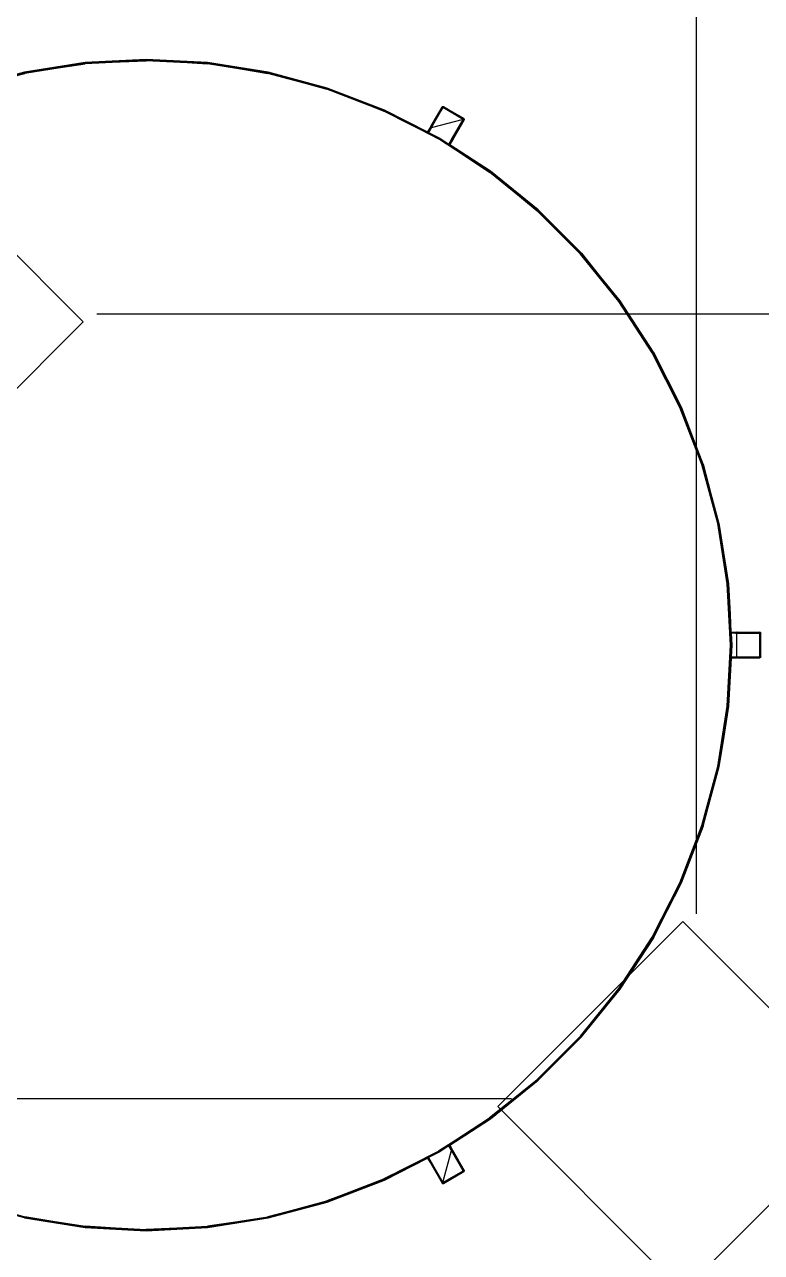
# Model space of a CAD drawing. Header units: millimetres. Extents: x -4865574 to 353735, y -2734656 to 279194.
# Drawn here: x -4829773 to -4829200, y -2667728 to -2666774 of the extents above; entities that cross this region are included whole.
import ezdxf

# ---------------------------------------------------------------- set-up
doc = ezdxf.new("R2010")
doc.units = ezdxf.units.MM
doc.layers.add('+AT9-Hardscape', color=1, linetype='Continuous')
doc.layers.add('+AT9-Hatch', color=8, linetype='Continuous')

# ---------------------------------------------------------------- blocks, each defined once
blk = doc.blocks.new('COFFEE1')
at = {"layer": '+AT9-Hardscape'}
for p, q in [((-48.45, 443.19), (-95.49, 435.74)), ((-95.49, 435.74), (-71.97, 439.41)), ((-48.44, 443.08), (-95.47, 435.63)), ((-95.47, 435.63), (-48.41, 442.75)), ((-71.97, 439.41), (-95.47, 435.63)), ((-95.4, 435.31), (-48.41, 442.75)), ((-95.4, 435.31), (-48.35, 442.2)), ((-48.35, 442.2), (-95.28, 434.76)), ((-71.97, 439.41), (-48.44, 443.08)), ((-0.89, 445.68), (-48.45, 443.19)), ((-48.45, 443.19), (-24.67, 444.38)), ((-48.45, 443.19), (-48.44, 443.08)), ((-48.44, 443.08), (-0.89, 445.57)), ((-48.44, 443.08), (-0.89, 445.24)), ((-48.44, 443.08), (-48.41, 442.75)), ((-48.41, 442.75), (-0.89, 445.24)), ((-48.41, 442.75), (-0.89, 444.68)), ((-48.41, 442.75), (-48.35, 442.2)), ((-0.89, 444.68), (-48.35, 442.2)), ((-0.89, 445.68), (-24.67, 444.38)), ((-24.67, 444.38), (-0.89, 445.57)), ((46.67, 443.19), (-0.89, 445.68)), ((-0.89, 445.68), (46.66, 443.08)), ((-0.89, 445.68), (-0.89, 445.57)), ((-0.89, 445.57), (46.66, 443.08)), ((-0.89, 445.57), (46.62, 442.75)), ((-0.89, 445.57), (-0.89, 445.24)), ((-0.89, 445.24), (46.62, 442.75)), ((-0.89, 445.24), (46.56, 442.2)), ((-0.89, 445.24), (-0.89, 444.68)), ((46.56, 442.2), (-0.89, 444.68)), ((46.62, 442.75), (46.56, 442.2)), ((93.5, 434.76), (46.56, 442.2)), ((46.66, 443.08), (46.62, 442.75)), ((46.62, 442.75), (93.61, 435.31)), ((46.62, 442.75), (93.5, 434.76)), ((46.66, 443.08), (46.67, 443.19)), ((70.18, 439.41), (46.66, 443.08)), ((93.68, 435.63), (46.66, 443.08)), ((46.66, 443.08), (93.61, 435.31)), ((93.71, 435.74), (46.67, 443.19)), ((46.67, 443.19), (70.18, 439.41)), ((70.18, 439.41), (93.68, 435.63)), ((-95.49, 435.74), (-141.5, 423.42)), ((-141.5, 423.42), (-95.47, 435.63)), ((-141.46, 423.31), (-95.47, 435.63)), ((-95.4, 435.31), (-141.36, 422.99)), ((-141.36, 422.99), (-95.28, 434.76)), ((-95.28, 434.76), (-141.19, 422.46)), ((-118.42, 429.31), (-95.4, 435.31)), ((-95.47, 435.63), (-95.49, 435.74)), ((-95.47, 435.63), (-95.4, 435.31)), ((-95.4, 435.31), (-95.28, 434.76)), ((93.61, 435.31), (93.5, 434.76)), ((139.4, 422.46), (93.5, 434.76)), ((93.61, 435.31), (93.68, 435.63)), ((116.64, 429.31), (93.61, 435.31)), ((139.57, 422.99), (93.61, 435.31)), ((93.61, 435.31), (139.4, 422.46)), ((93.71, 435.74), (93.68, 435.63)), ((93.68, 435.63), (139.68, 423.31)), ((93.68, 435.63), (116.64, 429.31)), ((139.71, 423.41), (93.71, 435.74)), ((93.71, 435.74), (116.69, 429.52)), ((116.64, 429.31), (139.57, 422.99)), ((139.71, 423.41), (116.69, 429.52)), ((116.69, 429.52), (139.68, 423.31)), ((139.57, 422.99), (139.4, 422.46)), ((183.76, 405.43), (139.4, 422.46)), ((139.68, 423.31), (139.57, 422.99)), ((139.57, 422.99), (183.99, 405.94)), ((139.57, 422.99), (183.76, 405.43)), ((139.71, 423.41), (139.68, 423.31)), ((139.68, 423.31), (184.13, 406.24)), ((139.68, 423.31), (183.99, 405.94)), ((184.17, 406.35), (139.71, 423.41)), ((139.71, 423.41), (184.13, 406.24)), ((183.99, 405.94), (183.76, 405.43)), ((226.11, 383.86), (183.76, 405.43)), ((184.13, 406.24), (183.99, 405.94)), ((183.99, 405.94), (226.38, 384.34)), ((183.99, 405.94), (226.11, 383.86)), ((184.13, 406.24), (184.17, 406.35)), ((205.37, 395.49), (184.13, 406.24)), ((218.38, 388.79), (184.13, 406.24)), ((184.13, 406.24), (226.38, 384.34)), ((217.77, 389.23), (184.17, 406.35)), ((184.17, 406.35), (205.37, 395.49)), ((229.13, 408.53), (220.15, 392.97)), ((229.61, 408.25), (220.15, 392.97)), ((220.15, 392.97), (224.51, 400.72)), ((220.27, 393.55), (228.97, 408.62)), ((224.51, 400.72), (220.27, 393.55)), ((229.61, 408.25), (220.54, 392.53)), ((229.13, 408.53), (224.51, 400.72)), ((229.41, 409.01), (228.97, 408.62)), ((228.97, 408.62), (229.34, 408.89)), ((228.97, 408.62), (229.13, 408.53)), ((229.34, 408.89), (229.13, 408.53)), ((229.13, 408.53), (229.46, 408.62)), ((229.61, 408.25), (229.13, 408.53)), ((229.34, 408.89), (229.41, 409.01)), ((229.89, 408.73), (229.34, 408.89)), ((229.34, 408.89), (229.46, 408.62)), ((229.34, 408.89), (229.62, 408.89)), ((229.41, 409.01), (229.99, 408.89)), ((229.41, 409.01), (229.62, 408.89)), ((229.46, 408.62), (229.89, 408.73)), ((229.46, 408.62), (229.61, 408.25)), ((229.89, 408.73), (229.61, 408.25)), ((245.47, 399.09), (229.61, 408.25)), ((229.62, 408.89), (229.89, 408.73)), ((229.62, 408.89), (229.99, 408.89)), ((229.99, 408.89), (229.89, 408.73)), ((245.75, 399.58), (229.89, 408.73)), ((237.68, 403.91), (229.89, 408.73)), ((245.85, 399.74), (229.99, 408.89)), ((245.75, 399.58), (229.99, 408.89)), ((245.75, 399.58), (237.68, 403.91)), ((245.47, 399.09), (237.68, 403.91)), ((205.37, 395.49), (218.38, 388.79)), ((217.77, 389.23), (219.89, 392.9)), ((219.89, 392.9), (217.84, 389.19)), ((219.96, 392.65), (217.87, 389.18)), ((217.94, 389.14), (219.96, 392.65)), ((219.96, 392.65), (218.14, 389.04)), ((220.17, 391.89), (218.23, 388.99)), ((220.17, 391.89), (218.44, 388.89)), ((219.89, 392.9), (219.99, 393.07)), ((219.96, 392.65), (219.89, 392.9)), ((219.89, 392.9), (219.98, 392.86)), ((219.98, 392.86), (219.96, 392.65)), ((219.96, 392.65), (220.06, 392.81)), ((219.96, 392.65), (220.12, 392.56)), ((219.96, 392.65), (220.16, 391.96)), ((219.99, 393.07), (219.98, 392.86)), ((219.98, 392.86), (220.06, 392.81)), ((219.99, 393.07), (220.27, 393.55)), ((220.15, 392.97), (219.99, 393.07)), ((220.06, 392.81), (219.99, 393.07)), ((220.15, 392.97), (220.06, 392.81)), ((220.12, 392.56), (220.06, 392.81)), ((220.06, 392.81), (220.14, 392.77)), ((220.12, 392.56), (220.14, 392.77)), ((220.54, 392.53), (220.12, 392.56)), ((220.12, 392.56), (220.45, 392.37)), ((220.16, 391.96), (220.12, 392.56)), ((220.14, 392.77), (220.54, 392.53)), ((220.15, 392.97), (220.27, 393.55)), ((220.45, 392.37), (220.16, 391.96)), ((220.17, 391.89), (220.16, 391.96)), ((220.54, 392.53), (220.45, 392.37)), ((245.47, 399.09), (220.54, 392.53)), ((236.4, 383.38), (245.47, 399.09)), ((236.98, 383.26), (245.96, 398.81)), ((246.12, 398.72), (237.05, 383)), ((241.18, 391.09), (245.96, 398.81)), ((241.5, 390.91), (245.96, 398.81)), ((241.5, 390.91), (246.12, 398.72)), ((245.47, 399.09), (245.75, 399.58)), ((245.47, 399.09), (245.86, 399.19)), ((245.96, 398.81), (245.47, 399.09)), ((245.75, 399.58), (245.85, 399.74)), ((245.75, 399.58), (246.05, 399.25)), ((245.75, 399.58), (246.12, 399.37)), ((245.75, 399.58), (245.86, 399.19)), ((245.85, 399.74), (246.12, 399.37)), ((246.24, 399.3), (245.85, 399.74)), ((245.86, 399.19), (246.05, 399.25)), ((245.86, 399.19), (245.96, 398.81)), ((246.06, 399.16), (245.96, 398.81)), ((245.96, 398.81), (246.12, 398.72)), ((246.08, 399.26), (246.05, 399.25)), ((246.05, 399.25), (246.06, 399.16)), ((246.08, 399.26), (246.06, 399.16)), ((246.06, 399.16), (246.12, 398.72)), ((246.12, 399.37), (246.08, 399.26)), ((246.24, 399.3), (246.08, 399.26)), ((246.12, 399.37), (246.24, 399.3)), ((246.24, 399.3), (246.12, 398.72)), ((217.84, 389.19), (217.77, 389.23)), ((217.87, 389.18), (217.84, 389.19)), ((217.94, 389.14), (217.87, 389.18)), ((218.14, 389.04), (217.94, 389.14)), ((218.23, 388.99), (218.14, 389.04)), ((218.44, 388.89), (218.23, 388.99)), ((218.38, 388.79), (226.55, 384.63)), ((218.44, 388.89), (226.61, 384.72)), ((226.38, 384.34), (226.11, 383.86)), ((265.96, 357.98), (226.11, 383.86)), ((226.55, 384.63), (226.38, 384.34)), ((226.38, 384.34), (266.29, 358.43)), ((226.38, 384.34), (265.96, 357.98)), ((226.61, 384.72), (226.55, 384.63)), ((226.55, 384.63), (266.29, 358.43)), ((226.55, 384.63), (234.24, 379.63)), ((226.61, 384.72), (234.3, 379.73)), ((234.3, 379.73), (236.4, 383.38)), ((234.76, 379.43), (236.79, 382.93)), ((237.05, 383), (234.83, 379.39)), ((236.79, 382.93), (234.83, 379.39)), ((234.92, 379.32), (237.05, 383)), ((236.4, 383.38), (241.18, 391.09)), ((236.98, 383.26), (236.4, 383.38)), ((236.4, 383.38), (236.8, 383.14)), ((236.79, 382.93), (236.88, 383.1)), ((236.79, 382.93), (236.96, 383.05)), ((236.79, 382.93), (237.05, 383)), ((236.98, 383.26), (236.8, 383.14)), ((236.8, 383.14), (236.88, 383.1)), ((236.88, 383.1), (236.98, 383.26)), ((236.88, 383.1), (236.96, 383.05)), ((236.96, 383.05), (237.05, 383)), ((236.98, 383.26), (241.18, 391.09)), ((236.98, 383.26), (241.5, 390.91)), ((234.24, 379.63), (234.3, 379.73)), ((234.24, 379.63), (234.52, 379.48)), ((234.76, 379.43), (234.3, 379.73)), ((234.7, 379.33), (234.52, 379.48)), ((234.7, 379.33), (234.76, 379.43)), ((234.78, 379.29), (234.7, 379.33)), ((234.83, 379.39), (234.76, 379.43)), ((234.83, 379.39), (234.78, 379.29)), ((234.8, 379.27), (234.78, 379.29)), ((234.83, 379.39), (234.8, 379.27)), ((234.87, 379.23), (234.8, 379.27)), ((234.83, 379.39), (234.92, 379.32)), ((234.87, 379.23), (234.92, 379.32)), ((246.55, 371.71), (234.87, 379.23)), ((266.48, 358.7), (234.87, 379.23)), ((266.55, 358.79), (234.92, 379.32)), ((234.92, 379.32), (246.55, 371.71)), ((246.55, 371.71), (266.48, 358.7)), ((266.29, 358.43), (265.96, 357.98)), ((302.89, 328.07), (265.96, 357.98)), ((266.48, 358.7), (266.29, 358.43)), ((266.29, 358.43), (303.26, 328.48)), ((266.29, 358.43), (302.89, 328.07)), ((266.48, 358.7), (266.55, 358.79)), ((285.02, 343.76), (266.48, 358.7)), ((303.49, 328.73), (266.48, 358.7)), ((266.48, 358.7), (303.26, 328.48)), ((303.56, 328.81), (266.55, 358.79)), ((266.55, 358.79), (285.02, 343.76)), ((285.02, 343.76), (303.49, 328.73)), ((303.26, 328.48), (302.89, 328.07)), ((336.49, 294.47), (302.89, 328.07)), ((303.49, 328.73), (303.26, 328.48)), ((303.26, 328.48), (336.91, 294.84)), ((303.26, 328.48), (336.49, 294.47)), ((303.49, 328.73), (303.56, 328.81)), ((337.15, 295.06), (303.49, 328.73)), ((303.49, 328.73), (336.91, 294.84)), ((320.36, 311.94), (303.49, 328.73)), ((337.24, 295.14), (303.56, 328.81)), ((303.56, 328.81), (320.36, 311.94)), ((337.24, 295.14), (320.36, 311.94)), ((320.36, 311.94), (337.15, 295.06)), ((336.91, 294.84), (336.49, 294.47)), ((366.4, 257.54), (336.49, 294.47)), ((337.15, 295.06), (336.91, 294.84)), ((336.91, 294.84), (366.85, 257.86)), ((336.91, 294.84), (366.4, 257.54)), ((337.15, 295.06), (337.24, 295.14)), ((352.18, 276.6), (337.15, 295.06)), ((367.12, 258.06), (337.15, 295.06)), ((337.15, 295.06), (366.85, 257.86)), ((367.21, 258.13), (337.24, 295.14)), ((337.24, 295.14), (352.18, 276.6)), ((352.18, 276.6), (367.12, 258.06)), ((366.85, 257.86), (366.4, 257.54)), ((367.12, 258.06), (366.85, 257.86)), ((366.85, 257.86), (392.76, 217.96)), ((366.85, 257.86), (392.28, 217.68)), ((367.12, 258.06), (367.21, 258.13)), ((393.05, 218.13), (367.12, 258.06)), ((367.12, 258.06), (392.76, 217.96)), ((380.13, 238.12), (367.12, 258.06)), ((393.15, 218.18), (367.21, 258.13)), ((367.21, 258.13), (380.13, 238.12)), ((392.28, 217.68), (366.4, 257.54)), ((393.15, 218.18), (380.13, 238.12)), ((380.13, 238.12), (393.05, 218.13)), ((392.28, 217.68), (392.76, 217.96)), ((413.85, 175.34), (392.28, 217.68)), ((403.31, 196.64), (392.28, 217.68)), ((393.05, 218.13), (392.76, 217.96)), ((392.76, 217.96), (414.36, 175.57)), ((392.76, 217.96), (403.31, 196.64)), ((393.15, 218.18), (393.05, 218.13)), ((393.05, 218.13), (414.67, 175.7)), ((393.05, 218.13), (414.36, 175.57)), ((414.77, 175.75), (393.15, 218.18)), ((393.15, 218.18), (414.67, 175.7)), ((403.31, 196.64), (413.85, 175.34)), ((414.36, 175.57), (413.85, 175.34)), ((430.88, 130.98), (413.85, 175.34)), ((414.67, 175.7), (414.36, 175.57)), ((414.36, 175.57), (431.41, 131.15)), ((414.36, 175.57), (430.88, 130.98)), ((414.77, 175.75), (414.67, 175.7)), ((414.67, 175.7), (431.73, 131.25)), ((414.67, 175.7), (431.41, 131.15)), ((431.84, 131.29), (414.77, 175.75)), ((414.77, 175.75), (431.73, 131.25)), ((431.41, 131.15), (430.88, 130.98)), ((443.18, 85.07), (430.88, 130.98)), ((431.73, 131.25), (431.41, 131.15)), ((431.41, 131.15), (443.73, 85.19)), ((431.41, 131.15), (443.18, 85.07)), ((431.84, 131.29), (431.73, 131.25)), ((431.73, 131.25), (444.05, 85.26)), ((431.73, 131.25), (443.73, 85.19)), ((444.16, 85.28), (431.84, 131.29)), ((431.84, 131.29), (437.95, 108.27)), ((444.16, 85.28), (437.95, 108.27)), ((437.95, 108.27), (444.05, 85.26)), ((443.73, 85.19), (443.18, 85.07)), ((450.62, 38.14), (443.18, 85.07)), ((444.05, 85.26), (443.73, 85.19)), ((443.73, 85.19), (451.17, 38.2)), ((443.73, 85.19), (450.62, 38.14)), ((444.16, 85.28), (444.05, 85.26)), ((444.05, 85.26), (451.5, 38.23)), ((444.05, 85.26), (451.17, 38.2)), ((451.61, 38.24), (444.16, 85.28)), ((444.16, 85.28), (451.5, 38.23)), ((451.17, 38.2), (450.62, 38.14)), ((451.5, 38.23), (451.17, 38.2)), ((451.17, 38.2), (453.66, -9.32)), ((451.17, 38.2), (453.1, -9.32)), ((451.61, 38.24), (451.5, 38.23)), ((451.5, 38.23), (453.66, -9.32)), ((451.5, 38.23), (453.48, 0.59)), ((453.59, 0.59), (451.61, 38.24)), ((451.61, 38.24), (452.8, 14.46)), ((453.1, -9.32), (450.62, 38.14)), ((453.59, 0.59), (452.8, 14.46)), ((452.8, 14.46), (453.48, 0.59)), ((453.48, 0.59), (453.59, 0.59)), ((453.48, 0.59), (453.48, 0.51)), ((453.59, 0.51), (453.48, 0.51)), ((453.59, 0.51), (453.48, 0.48)), ((453.48, 0.51), (453.48, 0.48)), ((453.48, 0.48), (453.49, 0.39)), ((453.49, 0.39), (453.6, 0.39)), ((453.49, 0.39), (453.5, 0.17)), ((453.61, 0.17), (453.5, 0.17)), ((453.5, 0.17), (453.5, 0.08)), ((453.61, 0.07), (453.5, 0.08)), ((453.5, 0.08), (453.51, -0.16)), ((453.59, 0.59), (457.83, 0.59)), ((457.83, 0.59), (453.59, 0.51)), ((453.59, 0.51), (453.59, 0.59)), ((457.65, 0.4), (453.59, 0.51)), ((453.6, 0.39), (453.59, 0.51)), ((453.6, 0.39), (457.65, 0.4)), ((453.61, 0.17), (453.6, 0.39)), ((457.65, 0.4), (453.61, 0.17)), ((453.61, 0.07), (453.61, 0.17)), ((457.09, -0.16), (453.61, 0.07)), ((453.63, -0.16), (453.61, 0.07)), ((457.65, 0.4), (457.15, -0.12)), ((457.15, -0.12), (457.65, 0.21)), ((457.65, 0.4), (457.83, 0.59)), ((457.83, 0.49), (457.65, 0.4)), ((457.65, 0.4), (457.65, 0.21)), ((457.65, 0.21), (457.83, 0.4)), ((457.65, 0.4), (457.83, 0.4)), ((457.65, 0.21), (457.83, 0.31)), ((457.83, -0.16), (457.65, 0.21)), ((457.65, 0.21), (457.65, -0.16)), ((457.83, 0.59), (458.02, 0.59)), ((458.02, 0.59), (457.83, 0.49)), ((457.83, 0.4), (458.02, 0.59)), ((457.83, 0.59), (457.83, 0.49)), ((457.83, 0.49), (457.83, 0.4)), ((457.83, -0.16), (458.02, 0.4)), ((457.83, 0.31), (458.02, 0.4)), ((457.83, 0.4), (457.83, 0.31)), ((457.83, 0.4), (458.02, 0.4)), ((457.83, 0.31), (457.83, -0.16)), ((457.83, -0.16), (466.91, 0.12)), ((458.02, 0.59), (458.58, 0.59)), ((458.02, 0.4), (458.02, 0.59)), ((458.02, 0.4), (458.58, 0.59)), ((458.02, 0.4), (466.91, 0.49)), ((458.02, 0.4), (475.98, 0.4)), ((466.91, 0.12), (458.02, 0.4)), ((458.58, 0.59), (475.98, 0.59)), ((466.91, 0.49), (458.58, 0.59)), ((466.91, 0.49), (475.98, 0.59)), ((475.98, 0.4), (466.91, 0.49)), ((466.91, 0.12), (475.98, 0.4)), ((475.98, -0.16), (466.91, 0.12)), ((475.98, 0.59), (476.4, 0.4)), ((475.98, 0.4), (475.98, 0.59)), ((476.54, 0.4), (475.98, 0.59)), ((476.4, 0.4), (475.98, 0.4)), ((475.98, 0.4), (475.98, -0.16)), ((475.98, 0.4), (476.22, 0.16)), ((476.22, 0.16), (475.98, -0.16)), ((476.4, 0.4), (476.22, 0.16)), ((476.22, 0.16), (476.54, -0.16)), ((476.4, 0.4), (476.54, 0.4)), ((476.54, -0.16), (476.4, 0.4)), ((476.4, 0.4), (476.54, 0.16)), ((476.54, 0.4), (476.73, -0.16)), ((476.54, 0.4), (476.54, 0.16)), ((476.54, 0.16), (476.54, -0.16)), ((476.54, 0.16), (476.73, -0.16)), ((450.62, -56.77), (453.1, -9.32)), ((453.66, -9.32), (450.62, -56.77)), ((453.99, -9.32), (451.17, -56.83)), ((453.66, -9.32), (451.17, -56.83)), ((453.99, -9.32), (451.5, -56.87)), ((453.66, -9.32), (453.1, -9.32)), ((453.51, -0.16), (453.99, -9.32)), ((453.51, -0.16), (453.63, -0.16)), ((454.11, -9.32), (453.6, -18.47)), ((457.09, -0.16), (453.63, -0.16)), ((453.63, -0.16), (454.11, -9.32)), ((453.99, -9.32), (453.66, -9.32)), ((454.11, -9.32), (453.99, -9.32)), ((457.09, -0.16), (457.15, -0.12)), ((457.15, -0.12), (457.65, -0.16)), ((457.65, -0.16), (457.83, -0.16)), ((457.83, -0.16), (475.98, -0.16)), ((457.83, -0.16), (457.83, -18.47)), ((475.98, -18.47), (475.98, -0.16)), ((476.54, -0.16), (475.98, -0.16)), ((476.54, -18.47), (475.98, -0.16)), ((476.54, -0.16), (476.73, -0.16)), ((476.54, -18.47), (476.54, -0.16)), ((476.63, -9.32), (476.54, -0.16)), ((476.54, -18.47), (476.63, -9.32)), ((476.63, -9.32), (476.73, -0.16)), ((476.73, -18.47), (476.63, -9.32)), ((476.73, -18.47), (476.73, -0.16)), ((453.57, -19.03), (453.61, -18.8)), ((453.57, -19.03), (457.65, -19.03)), ((457.65, -19.03), (453.57, -19.11)), ((453.57, -19.11), (453.57, -19.03)), ((453.6, -18.47), (457.83, -18.47)), ((453.6, -18.47), (453.61, -18.8)), ((457.65, -19.03), (453.61, -18.8)), ((457.65, -19.03), (457.83, -19.22)), ((457.65, -19.03), (457.83, -19.13)), ((457.65, -19.03), (457.83, -19.03)), ((457.83, -18.47), (475.98, -18.47)), ((457.83, -18.47), (475.98, -19.03)), ((457.83, -18.47), (457.83, -19.03)), ((458.02, -19.22), (457.83, -19.03)), ((457.83, -19.03), (457.83, -19.13)), ((457.83, -19.03), (458.02, -19.03)), ((458.02, -19.22), (458.02, -19.03)), ((458.58, -19.22), (458.02, -19.03)), ((458.02, -19.03), (475.98, -19.03)), ((458.02, -19.03), (466.91, -19.13)), ((466.91, -19.13), (475.98, -19.03)), ((475.98, -19.03), (475.98, -18.47)), ((475.98, -18.47), (476.54, -18.47)), ((475.98, -18.47), (476.26, -18.75)), ((476.26, -18.75), (475.98, -19.03)), ((476.33, -18.94), (475.98, -19.03)), ((476.33, -18.94), (475.98, -19.22)), ((475.98, -19.03), (475.98, -19.22)), ((476.54, -19.03), (475.98, -19.22)), ((476.54, -18.47), (476.26, -18.75)), ((476.26, -18.75), (476.4, -18.89)), ((476.4, -18.89), (476.33, -18.94)), ((476.43, -18.92), (476.33, -18.94)), ((476.54, -18.47), (476.4, -18.89)), ((476.43, -18.92), (476.4, -18.89)), ((476.54, -18.89), (476.43, -18.92)), ((476.54, -19.03), (476.43, -18.92)), ((476.73, -18.47), (476.54, -18.89)), ((476.54, -19.03), (476.73, -18.47)), ((476.73, -18.47), (476.54, -18.47)), ((476.54, -18.47), (476.54, -18.89)), ((476.54, -18.89), (476.54, -19.03)), ((453.56, -19.22), (451.5, -56.87)), ((451.61, -56.88), (453.56, -19.22)), ((453.56, -19.22), (453.57, -19.14)), ((453.56, -19.22), (457.83, -19.22)), ((453.57, -19.14), (453.57, -19.11)), ((457.83, -19.22), (453.57, -19.14)), ((457.83, -19.13), (458.02, -19.22)), ((457.83, -19.13), (457.83, -19.22)), ((458.02, -19.22), (457.83, -19.22)), ((458.58, -19.22), (458.02, -19.22)), ((458.58, -19.22), (466.91, -19.13)), ((475.98, -19.22), (458.58, -19.22)), ((466.91, -19.13), (475.98, -19.22)), ((443.18, -103.71), (450.62, -56.77)), ((451.17, -56.83), (443.18, -103.71)), ((451.17, -56.83), (443.73, -103.82)), ((451.5, -56.87), (443.73, -103.82)), ((444.05, -103.89), (451.5, -56.87)), ((444.16, -103.92), (451.61, -56.88)), ((447.83, -80.39), (451.5, -56.87)), ((451.61, -56.88), (447.83, -80.39)), ((451.17, -56.83), (450.62, -56.77)), ((451.5, -56.87), (451.17, -56.83)), ((451.5, -56.87), (451.61, -56.88)), ((447.83, -80.39), (444.05, -103.89)), ((430.88, -149.61), (443.18, -103.71)), ((443.73, -103.82), (430.88, -149.61)), ((443.73, -103.82), (431.41, -149.78)), ((444.05, -103.89), (431.41, -149.78)), ((431.73, -149.88), (444.05, -103.89)), ((431.84, -149.92), (444.16, -103.92)), ((437.95, -126.9), (444.05, -103.89)), ((444.16, -103.92), (437.95, -126.9)), ((443.73, -103.82), (443.18, -103.71)), ((444.05, -103.89), (443.73, -103.82)), ((444.05, -103.89), (444.16, -103.92)), ((437.95, -126.9), (431.73, -149.88)), ((413.85, -193.97), (430.88, -149.61)), ((431.41, -149.78), (413.85, -193.97)), ((431.41, -149.78), (414.36, -194.2)), ((431.73, -149.88), (414.36, -194.2)), ((431.73, -149.88), (414.67, -194.34)), ((414.77, -194.38), (431.84, -149.92)), ((431.84, -149.92), (423.25, -172.13)), ((431.41, -149.78), (430.88, -149.61)), ((431.73, -149.88), (431.41, -149.78)), ((431.84, -149.92), (431.73, -149.88)), ((423.25, -172.13), (414.67, -194.34)), ((414.77, -194.38), (423.25, -172.13)), ((392.28, -236.32), (413.85, -193.97)), ((414.36, -194.2), (392.76, -236.59)), ((414.67, -194.34), (392.76, -236.59)), ((414.67, -194.34), (393.05, -236.76)), ((393.15, -236.82), (414.77, -194.38)), ((403.31, -215.27), (413.85, -193.97)), ((414.36, -194.2), (403.31, -215.27)), ((414.77, -194.38), (403.91, -215.58)), ((413.85, -193.97), (414.36, -194.2)), ((414.67, -194.34), (414.36, -194.2)), ((414.77, -194.38), (414.67, -194.34)), ((403.31, -215.27), (392.28, -236.32)), ((392.76, -236.59), (403.31, -215.27)), ((403.91, -215.58), (393.05, -236.76)), ((393.15, -236.82), (403.91, -215.58)), ((366.4, -276.17), (392.28, -236.32)), ((392.76, -236.59), (366.85, -276.5)), ((393.05, -236.76), (366.85, -276.5)), ((393.05, -236.76), (367.12, -276.69)), ((393.15, -236.82), (367.12, -276.69)), ((367.21, -276.76), (393.15, -236.82)), ((392.76, -236.59), (379.57, -256.39)), ((392.76, -236.59), (392.28, -236.32)), ((393.05, -236.76), (392.76, -236.59)), ((393.15, -236.82), (393.05, -236.76)), ((379.57, -256.39), (366.4, -276.17)), ((366.85, -276.5), (379.57, -256.39)), ((336.49, -313.1), (366.4, -276.17)), ((366.85, -276.5), (336.49, -313.1)), ((366.85, -276.5), (336.91, -313.47)), ((366.85, -276.5), (366.4, -276.17)), ((367.12, -276.69), (366.85, -276.5)), ((367.12, -276.69), (336.91, -313.47)), ((367.12, -276.69), (337.15, -313.7)), ((367.21, -276.76), (337.15, -313.7)), ((337.24, -313.77), (367.21, -276.76)), ((367.21, -276.76), (367.12, -276.69)), ((302.89, -346.7), (336.49, -313.1)), ((303.26, -347.12), (336.91, -313.47)), ((303.49, -347.36), (337.15, -313.7)), ((303.56, -347.45), (337.24, -313.77)), ((319.89, -330.1), (336.49, -313.1)), ((336.91, -313.47), (319.89, -330.1)), ((320.2, -330.41), (336.91, -313.47)), ((337.15, -313.7), (320.2, -330.41)), ((320.36, -330.57), (337.15, -313.7)), ((337.24, -313.77), (320.36, -330.57)), ((336.49, -313.1), (336.91, -313.47)), ((336.91, -313.47), (337.15, -313.7)), ((337.15, -313.7), (337.24, -313.77)), ((319.89, -330.1), (302.89, -346.7)), ((303.26, -347.12), (319.89, -330.1)), ((320.2, -330.41), (303.26, -347.12)), ((303.49, -347.36), (320.2, -330.41)), ((320.36, -330.57), (303.49, -347.36)), ((303.56, -347.45), (320.36, -330.57)), ((265.96, -376.61), (302.89, -346.7)), ((303.26, -347.12), (265.96, -376.61)), ((303.26, -347.12), (266.29, -377.06)), ((303.49, -347.36), (266.29, -377.06)), ((266.48, -377.33), (303.49, -347.36)), ((266.55, -377.42), (303.56, -347.45)), ((285.02, -362.39), (303.49, -347.36)), ((303.56, -347.45), (285.02, -362.39)), ((303.26, -347.12), (302.89, -346.7)), ((303.49, -347.36), (303.26, -347.12)), ((303.49, -347.36), (303.56, -347.45)), ((285.02, -362.39), (266.48, -377.33)), ((226.1, -402.49), (265.96, -376.61)), ((266.29, -377.06), (226.1, -402.49)), ((266.29, -377.06), (226.38, -402.97)), ((266.48, -377.33), (226.38, -402.97)), ((234.87, -397.86), (266.48, -377.33)), ((234.92, -397.96), (266.55, -377.42)), ((246.54, -390.34), (266.48, -377.33)), ((266.55, -377.42), (246.54, -390.34)), ((266.29, -377.06), (265.96, -376.61)), ((266.48, -377.33), (266.29, -377.06)), ((266.48, -377.33), (266.55, -377.42)), ((246.54, -390.34), (234.87, -397.86)), ((234.87, -397.86), (226.55, -403.26)), ((234.3, -398.36), (226.61, -403.36)), ((234.3, -398.36), (234.49, -398.24)), ((236.03, -401.36), (234.3, -398.36)), ((234.49, -398.24), (234.57, -398.18)), ((236.03, -401.36), (234.49, -398.24)), ((234.57, -398.18), (234.76, -398.06)), ((236.79, -401.57), (234.57, -398.18)), ((234.76, -398.06), (234.83, -398.02)), ((234.76, -398.06), (236.79, -401.57)), ((234.92, -397.96), (234.83, -398.02)), ((236.79, -401.57), (234.83, -398.02)), ((234.92, -397.96), (237.05, -401.64)), ((183.76, -424.06), (226.1, -402.49)), ((226.38, -402.97), (183.76, -424.06)), ((183.99, -424.57), (217.55, -407.47)), ((184.17, -424.98), (217.77, -407.86)), ((205.26, -413.92), (217.58, -407.53)), ((217.68, -407.7), (205.26, -413.92)), ((205.37, -414.12), (217.73, -407.78)), ((217.77, -407.86), (205.37, -414.12)), ((217.55, -407.47), (217.62, -407.43)), ((217.55, -407.47), (217.58, -407.53)), ((217.58, -407.53), (217.66, -407.5)), ((217.58, -407.53), (217.68, -407.7)), ((217.62, -407.43), (217.72, -407.39)), ((217.66, -407.5), (217.62, -407.43)), ((217.66, -407.5), (217.75, -407.45)), ((217.75, -407.67), (217.66, -407.5)), ((217.75, -407.67), (217.68, -407.7)), ((217.68, -407.7), (217.73, -407.78)), ((217.72, -407.39), (217.94, -407.27)), ((217.72, -407.39), (217.75, -407.45)), ((217.8, -407.75), (217.73, -407.78)), ((217.73, -407.78), (217.77, -407.86)), ((217.75, -407.45), (217.97, -407.33)), ((217.75, -407.45), (217.85, -407.62)), ((217.85, -407.62), (217.75, -407.67)), ((217.8, -407.75), (217.75, -407.67)), ((217.77, -407.86), (217.84, -407.82)), ((217.77, -407.86), (219.89, -411.54)), ((217.9, -407.7), (217.8, -407.75)), ((217.84, -407.82), (217.8, -407.75)), ((217.84, -407.82), (217.94, -407.77)), ((219.89, -411.54), (217.84, -407.82)), ((219.96, -411.28), (217.84, -407.82)), ((218.06, -407.51), (217.85, -407.62)), ((217.85, -407.62), (217.9, -407.7)), ((217.9, -407.7), (218.1, -407.59)), ((217.9, -407.7), (217.94, -407.77)), ((218.21, -407.14), (217.94, -407.27)), ((217.97, -407.33), (217.94, -407.27)), ((217.94, -407.77), (218.14, -407.67)), ((217.94, -407.77), (219.96, -411.28)), ((218.06, -407.51), (217.97, -407.33)), ((218.35, -407.37), (218.06, -407.51)), ((218.1, -407.59), (218.06, -407.51)), ((218.38, -407.42), (218.1, -407.59)), ((218.14, -407.67), (218.1, -407.59)), ((218.43, -407.52), (218.14, -407.67)), ((219.96, -411.28), (218.14, -407.67)), ((226.38, -402.97), (218.21, -407.14)), ((218.21, -407.14), (218.35, -407.37)), ((226.55, -403.26), (218.35, -407.37)), ((218.35, -407.37), (218.38, -407.42)), ((226.55, -403.26), (218.38, -407.42)), ((218.38, -407.42), (218.43, -407.52)), ((226.61, -403.36), (218.43, -407.52)), ((218.43, -407.52), (220.54, -411.17)), ((226.38, -402.97), (226.1, -402.49)), ((226.55, -403.26), (226.38, -402.97)), ((226.61, -403.36), (226.55, -403.26)), ((229.61, -426.88), (236.4, -402.01)), ((236.03, -401.36), (236.09, -401.39)), ((236.09, -401.39), (236.63, -401.66)), ((236.79, -401.57), (236.09, -401.39)), ((236.09, -401.39), (236.31, -401.85)), ((236.63, -401.66), (236.31, -401.85)), ((236.31, -401.85), (236.4, -402.01)), ((236.4, -402.01), (236.63, -401.66)), ((236.8, -401.77), (236.4, -402.01)), ((245.47, -417.72), (236.4, -402.01)), ((236.79, -401.57), (236.63, -401.66)), ((236.63, -401.66), (236.8, -401.77)), ((236.63, -401.66), (236.88, -401.73)), ((236.79, -401.57), (236.88, -401.73)), ((236.88, -401.73), (236.8, -401.77)), ((236.96, -401.68), (236.88, -401.73)), ((236.88, -401.73), (237.14, -401.8)), ((236.88, -401.73), (236.98, -401.89)), ((237.05, -401.64), (236.96, -401.68)), ((237.14, -401.8), (236.96, -401.68)), ((236.98, -401.89), (237.14, -401.8)), ((236.98, -401.89), (237.42, -402.28)), ((236.98, -401.89), (245.96, -417.45)), ((245.47, -417.72), (236.98, -401.89)), ((236.98, -401.89), (241.5, -409.54)), ((237.14, -401.8), (237.05, -401.64)), ((237.42, -402.28), (237.14, -401.8)), ((241.5, -409.54), (237.42, -402.28)), ((246.12, -417.35), (237.42, -402.28)), ((245.96, -417.45), (241.5, -409.54)), ((205.26, -413.92), (183.99, -424.57)), ((184.13, -424.88), (205.26, -413.92)), ((184.13, -424.88), (205.37, -414.12)), ((184.17, -424.98), (205.37, -414.12)), ((219.96, -411.28), (219.89, -411.54)), ((219.97, -411.49), (219.89, -411.54)), ((219.89, -411.54), (228.97, -427.25)), ((219.96, -411.28), (219.97, -411.49)), ((219.96, -411.28), (220.06, -411.44)), ((220.06, -411.44), (219.97, -411.49)), ((220.54, -411.17), (220.06, -411.44)), ((220.06, -411.44), (229.13, -427.16)), ((220.06, -411.44), (228.97, -427.25)), ((220.54, -411.17), (229.61, -426.88)), ((220.54, -411.17), (229.13, -427.16)), ((229.61, -426.88), (245.47, -417.72)), ((229.61, -426.88), (245.75, -418.21)), ((229.89, -427.37), (245.75, -418.21)), ((229.99, -427.53), (245.85, -418.37)), ((237.87, -422.87), (245.75, -418.21)), ((237.87, -422.87), (245.85, -418.37)), ((245.47, -417.72), (245.96, -417.45)), ((245.75, -418.21), (245.47, -417.72)), ((245.87, -417.77), (245.47, -417.72)), ((245.87, -417.77), (245.75, -418.21)), ((245.75, -418.21), (246.17, -417.81)), ((246.03, -418.05), (245.75, -418.21)), ((245.75, -418.21), (245.85, -418.37)), ((246.24, -417.93), (245.85, -418.37)), ((246.03, -418.05), (245.85, -418.37)), ((245.96, -417.45), (245.87, -417.77)), ((246.17, -417.81), (245.87, -417.77)), ((246.12, -417.35), (245.96, -417.45)), ((246.17, -417.81), (245.96, -417.45)), ((246.17, -417.81), (246.03, -418.05)), ((246.24, -417.93), (246.03, -418.05)), ((246.12, -417.35), (246.17, -417.81)), ((246.24, -417.93), (246.12, -417.35)), ((246.17, -417.81), (246.24, -417.93)), ((139.4, -441.09), (183.76, -424.06)), ((183.99, -424.57), (139.4, -441.09)), ((183.99, -424.57), (139.57, -441.62)), ((184.13, -424.88), (139.57, -441.62)), ((139.67, -441.94), (184.13, -424.88)), ((139.71, -442.05), (184.17, -424.98)), ((161.92, -433.46), (184.13, -424.88)), ((184.17, -424.98), (161.92, -433.46)), ((183.99, -424.57), (183.76, -424.06)), ((184.13, -424.88), (183.99, -424.57)), ((184.13, -424.88), (184.17, -424.98)), ((229.13, -427.16), (228.97, -427.25)), ((229.41, -427.64), (228.97, -427.25)), ((229.38, -427.42), (228.97, -427.25)), ((229.13, -427.16), (229.61, -426.88)), ((229.38, -427.42), (229.13, -427.16)), ((229.51, -427.26), (229.13, -427.16)), ((229.46, -427.45), (229.38, -427.42)), ((229.45, -427.49), (229.38, -427.42)), ((229.41, -427.64), (229.45, -427.49)), ((229.41, -427.64), (229.99, -427.53)), ((229.53, -427.57), (229.41, -427.64)), ((229.45, -427.49), (229.46, -427.45)), ((229.53, -427.57), (229.45, -427.49)), ((229.51, -427.26), (229.46, -427.45)), ((229.89, -427.37), (229.46, -427.45)), ((229.61, -426.88), (229.51, -427.26)), ((229.89, -427.37), (229.51, -427.26)), ((229.89, -427.37), (229.53, -427.57)), ((229.99, -427.53), (229.53, -427.57)), ((229.61, -426.88), (229.89, -427.37)), ((229.89, -427.37), (237.87, -422.87)), ((229.99, -427.53), (229.89, -427.37)), ((229.99, -427.53), (237.87, -422.87)), ((161.92, -433.46), (139.67, -441.94)), ((-95.47, -454.26), (-141.46, -441.94)), ((-95.4, -453.94), (-141.36, -441.62)), ((-141.19, -441.09), (-95.29, -453.39)), ((-95.4, -453.94), (-141.19, -441.09)), ((-95.47, -454.26), (-118.42, -447.94)), ((93.5, -453.39), (139.4, -441.09)), ((139.57, -441.62), (93.5, -453.39)), ((139.57, -441.62), (93.61, -453.94)), ((139.67, -441.94), (93.61, -453.94)), ((93.68, -454.26), (139.67, -441.94)), ((116.69, -448.16), (93.68, -454.26)), ((93.71, -454.37), (139.71, -442.05)), ((116.69, -448.16), (139.67, -441.94)), ((139.71, -442.05), (116.69, -448.16)), ((139.57, -441.62), (139.4, -441.09)), ((139.67, -441.94), (139.57, -441.62)), ((139.67, -441.94), (139.71, -442.05)), ((-95.49, -454.37), (-95.47, -454.26)), ((-95.49, -454.37), (-48.45, -461.82)), ((-95.47, -454.26), (-95.4, -453.94)), ((-95.47, -454.26), (-48.44, -461.71)), ((-95.47, -454.26), (-71.93, -457.82)), ((-71.97, -458.04), (-95.47, -454.26)), ((-95.4, -453.94), (-95.29, -453.39)), ((-48.41, -461.38), (-95.4, -453.94)), ((-71.93, -457.82), (-95.4, -453.94)), ((-95.29, -453.39), (-48.35, -460.83)), ((-48.41, -461.38), (-95.29, -453.39)), ((-48.44, -461.71), (-71.93, -457.82)), ((46.56, -460.83), (93.5, -453.39)), ((93.61, -453.94), (46.56, -460.83)), ((93.61, -453.94), (46.62, -461.38)), ((93.68, -454.26), (46.62, -461.38)), ((46.65, -461.71), (93.68, -454.26)), ((46.67, -461.82), (93.71, -454.37)), ((70.18, -458.04), (93.68, -454.26)), ((93.71, -454.37), (70.18, -458.04)), ((93.61, -453.94), (93.5, -453.39)), ((93.68, -454.26), (93.61, -453.94)), ((93.68, -454.26), (93.71, -454.37)), ((-71.97, -458.04), (-48.44, -461.71)), ((-48.45, -461.82), (-71.97, -458.04)), ((-48.44, -461.71), (-48.45, -461.82)), ((-48.45, -461.82), (-0.89, -464.32)), ((-48.44, -461.71), (-48.41, -461.38)), ((-48.44, -461.71), (-0.89, -464.2)), ((-24.67, -463.01), (-48.44, -461.71)), ((-48.41, -461.38), (-48.35, -460.83)), ((-0.89, -464.2), (-48.41, -461.38)), ((-0.89, -463.87), (-48.41, -461.38)), ((-48.35, -460.83), (-0.89, -463.31)), ((-0.89, -463.87), (-48.35, -460.83)), ((-24.67, -463.01), (-0.89, -464.2)), ((-0.89, -464.32), (-24.67, -463.01)), ((-0.89, -463.31), (46.56, -460.83)), ((46.62, -461.38), (-0.89, -463.87)), ((46.62, -461.38), (-0.89, -463.31)), ((46.65, -461.71), (-0.89, -464.2)), ((46.65, -461.71), (-0.89, -463.87)), ((-0.89, -464.32), (46.67, -461.82)), ((-0.89, -464.32), (22.88, -463.01)), ((22.88, -463.01), (-0.89, -464.2)), ((-0.89, -463.87), (-0.89, -463.31)), ((-0.89, -464.2), (-0.89, -463.87)), ((-0.89, -464.2), (-0.89, -464.32)), ((46.67, -461.82), (22.88, -463.01)), ((46.62, -461.38), (46.56, -460.83)), ((46.65, -461.71), (46.62, -461.38)), ((70.18, -458.04), (46.65, -461.71)), ((46.67, -461.82), (46.65, -461.71))]:
    blk.add_line(p, q, dxfattribs=at)

msp = doc.modelspace()

# ---------------------------------------------------------------- hatches: boundary and pattern name
at = {"layer": '+AT9-Hatch'}
h = msp.add_hatch(dxfattribs=at)
h.set_pattern_fill('CTYSQMK2', color=8, scale=2, angle=90)
h.set_pattern_definition([(90, (9e-15, 143.7), (-609.6, 609.6), [931.82948, -287.37052]), (180, (-143.7, 9e-15), (-609.6, -609.6), [931.82948, -287.37052]), (135, (-609.6, 465.9), (-609.60134, -609.60134), [203.2, -658.90648]), (405, (-609.6, 465.9), (-609.60134, 609.60134), [203.2, -658.90648]), (135, (-465.9, 609.6), (-609.60134, -609.60134), [203.2, -658.90648]), (405, (-753.3, 609.6), (-609.60134, 609.60134), [203.2, -658.90648])])
h.paths.add_polyline_path([(-4841253.64, -2670527.1), (-4841253.64, -2670577.1), (-4841253.64, -2671727.1), (-4841253.64, -2671777.1), (-4841253.64, -2672927.1), (-4841253.64, -2672977.1), (-4841253.64, -2673132.1), (-4822653.64, -2673132.1), (-4822653.64, -2672397.12), (-4822653.64, -2672347.12), (-4822653.64, -2671197.12), (-4822653.64, -2671147.12), (-4822653.64, -2669997.12), (-4822653.64, -2669947.12), (-4822653.64, -2668797.12), (-4822653.64, -2668747.12), (-4822653.64, -2666527.71), (-4841380.2, -2666527.71), (-4841253.64, -2669327.1), (-4841253.64, -2669377.1), (-4841322.64, -2669377.1), (-4841322.64, -2670527.1)])
edge = h.paths.add_edge_path(flags=16)
edge.add_spline(control_points=[(-4840332.71, -2670233.77), (-4840264.11, -2670154.24), (-4840112.57, -2670007.56), (-4839849.53, -2669831.8), (-4839559.26, -2669705.99), (-4839251.16, -2669634.19), (-4838935.19, -2669618.73), (-4838621.55, -2669660.09), (-4838320.38, -2669756.96), (-4838041.43, -2669906.18), (-4837793.72, -2670102.95), (-4837585.24, -2670340.89), (-4837422.74, -2670612.33), (-4837311.47, -2670908.47), (-4837255.04, -2671219.75), (-4837255.26, -2671536.11), (-4837312.12, -2671847.31), (-4837423.8, -2672143.3), (-4837586.67, -2672414.51), (-4837795.48, -2672652.17), (-4838043.47, -2672848.59), (-4838229.57, -2672947.82), (-4838326.31, -2672988.7)], knot_values=[1.896909, 1.896909, 1.896909, 1.896909, 2.076953, 2.256997, 2.437041, 2.617085, 2.797128, 2.977172, 3.157216, 3.33726, 3.517304, 3.697348, 3.877392, 4.057436, 4.23748, 4.417524, 4.597568, 4.777611, 4.957655, 5.137699, 5.317743, 5.497787, 5.497787, 5.497787, 5.497787], degree=3, periodic=0)
edge.add_line((-4838326.31, -2672988.7), (-4838359.76, -2672948.48))
edge.add_arc((-4839007.5, -2671376.72), 1700, 285.82015, 292.39706, ccw=False)
edge.add_arc((-4839007.5, -2671376.72), 1700, 284.33833, 285.82015, ccw=False)
edge.add_line((-4838574.92, -2673019.37), (-4838587.41, -2672971.93))
edge.add_spline(control_points=[(-4838587.41, -2672971.93), (-4838612.36, -2672978.5), (-4838728.83, -2673006.28), (-4838866.08, -2673023.55), (-4838978.09, -2673026.16), (-4838996.21, -2673026.28)], knot_values=[1.503934, 1.503934, 1.503934, 1.503934, 1.550862, 1.721628, 1.75459, 1.75459, 1.75459, 1.75459], degree=3, periodic=0)
edge.add_spline(control_points=[(-4838996.21, -2673026.28), (-4839071.98, -2673026.8), (-4839209.87, -2673018.24), (-4839345.5, -2672992.51), (-4839405.72, -2672977.53)], knot_values=[1.253278, 1.253278, 1.253278, 1.253278, 1.391083, 1.503934, 1.503934, 1.503934, 1.503934], degree=3, periodic=0)
edge.add_line((-4839405.72, -2672977.53), (-4839414.25, -2673011.83))
edge.add_arc((-4839007.5, -2671376.72), 1700, 256.16397, 256.74344)
edge.add_arc((-4839007.5, -2671376.72), 1700, 257.18944, 258.22853)
edge.add_line((-4839346.01, -2673038.88), (-4839414.25, -2673011.83))
edge.add_arc((-4839007.5, -2671376.72), 1700, 255.21191, 256.16397, ccw=False)
edge.add_arc((-4839007.5, -2671376.72), 1700, 248.7552, 255.21191, ccw=False)
edge.add_arc((-4839007.5, -2671376.72), 1700, 247.27819, 248.7552, ccw=False)
edge.add_arc((-4839007.5, -2671376.72), 1700, 240.78105, 247.27819, ccw=False)
edge.add_line((-4839839.27, -2672859.34), (-4839863.74, -2672902.95))
edge.add_spline(control_points=[(-4839863.74, -2672902.95), (-4839953.85, -2672852.39), (-4840039.47, -2672793.84), (-4840119.26, -2672728.2)], knot_values=[7.091892, 7.091892, 7.091892, 7.091892, 7.269014, 7.269014, 7.269014, 7.269014], degree=3, periodic=0)
edge.add_spline(control_points=[(-4840128.19, -2672720.8), (-4840204.58, -2672657.11), (-4840349.22, -2672513.95), (-4840466.97, -2672347.88), (-4840519.03, -2672258.64)], knot_values=[6.737646, 6.737646, 6.737646, 6.737646, 6.908139, 7.085262, 7.085262, 7.085262, 7.085262], degree=3, periodic=0)
edge.add_spline(control_points=[(-4840519.03, -2672258.64), (-4840571.1, -2672169.39), (-4840615.25, -2672075.53), (-4840650.78, -2671978.51)], knot_values=[6.560523, 6.560523, 6.560523, 6.560523, 6.737646, 6.737646, 6.737646, 6.737646], degree=3, periodic=0)
edge.add_spline(control_points=[(-4840650.78, -2671978.51), (-4840686.31, -2671881.49), (-4840728.45, -2671724.64), (-4840748.44, -2671563.89), (-4840752.75, -2671505.59)], knot_values=[6.283185, 6.283185, 6.283185, 6.283185, 6.460308, 6.560523, 6.560523, 6.560523, 6.560523], degree=3, periodic=0)
edge.add_spline(control_points=[(-4840752.75, -2671505.59), (-4840756.05, -2671460.85), (-4840761.29, -2671312.65), (-4840738.15, -2671061.22), (-4840655.49, -2670761.22), (-4840521.25, -2670480.47), (-4840400.19, -2670312.01), (-4840332.71, -2670233.77)], knot_values=[5.497787, 5.497787, 5.497787, 5.497787, 5.574695, 5.751817, 5.92894, 6.106063, 6.283185, 6.283185, 6.283185, 6.283185], degree=3, periodic=0)
h.paths.add_polyline_path([(-4839326.96, -2673046.43), (-4839311.45, -2673063.34), (-4839354.32, -2673040.97, -0.004534), (-4839397.33, -2673031.42, -0.002528), (-4839414.25, -2673011.83), (-4839345.13, -2673042.86, 0.002724), (-4839326.96, -2673046.43)], flags=16)
h.paths.add_polyline_path([(-4840527.23, -2670671.49), (-4839806.25, -2670671.49), (-4839806.25, -2671511.49), (-4840527.23, -2671511.49)], flags=0)
edge = h.paths.add_edge_path(flags=0)
edge.add_spline(control_points=[(-4840111.72, -2672534.05), (-4840150.4, -2672497.15), (-4840242.47, -2672400.04), (-4840321.8, -2672292.01), (-4840364.28, -2672224)], knot_values=[1.253278, 1.253278, 1.253278, 1.253278, 1.353541, 1.503934, 1.503934, 1.503934, 1.503934], degree=3, periodic=0)
edge.add_spline(control_points=[(-4840364.28, -2672224), (-4840357.21, -2672235.31), (-4840301.08, -2672322.76), (-4840217.97, -2672428.05), (-4840133.24, -2672513.52), (-4840111.72, -2672534.05)], knot_values=[0.484517, 0.484517, 0.484517, 0.484517, 0.50954, 0.679386, 0.735173, 0.735173, 0.735173, 0.735173], degree=3, periodic=0)
edge = h.paths.add_edge_path(flags=0)
edge.add_spline(control_points=[(-4840111.72, -2672534.05), (-4840082.71, -2672561.73), (-4839982.55, -2672650.36), (-4839871.74, -2672726), (-4839790.15, -2672771.78)], knot_values=[1.503934, 1.503934, 1.503934, 1.503934, 1.579131, 1.75459, 1.75459, 1.75459, 1.75459], degree=3, periodic=0)
edge.add_spline(control_points=[(-4839790.15, -2672771.78), (-4839853.67, -2672736.14), (-4839965.76, -2672662.78), (-4840067.72, -2672576.03), (-4840111.72, -2672534.05)], knot_values=[0.735173, 0.735173, 0.735173, 0.735173, 0.871769, 0.985829, 0.985829, 0.985829, 0.985829], degree=3, periodic=0)
edge = h.paths.add_edge_path(flags=0)
edge.add_spline(control_points=[(-4839814.61, -2672815.38), (-4839877.91, -2672779.87), (-4839985.91, -2672709.54), (-4840084.86, -2672627.16), (-4840126.03, -2672589.18)], knot_values=[0.751967, 0.751967, 0.751967, 0.751967, 0.883965, 0.985829, 0.985829, 0.985829, 0.985829], degree=3, periodic=0)
edge.add_spline(control_points=[(-4840126.03, -2672589.18), (-4840102.43, -2672610.96), (-4840005.37, -2672695.4), (-4839898.76, -2672768.18), (-4839814.61, -2672815.38)], knot_values=[1.520728, 1.520728, 1.520728, 1.520728, 1.579131, 1.75459, 1.75459, 1.75459, 1.75459], degree=3, periodic=0)
edge = h.paths.add_edge_path(flags=0)
edge.add_spline(control_points=[(-4840652.62, -2671498.2), (-4840645.71, -2671591.84), (-4840625.26, -2671719.27), (-4840590.19, -2671843.06), (-4840579.69, -2671876.12)], knot_values=[0, 0, 0, 0, 0.170766, 0.233862, 0.233862, 0.233862, 0.233862], degree=3, periodic=0)
edge.add_spline(control_points=[(-4840579.69, -2671876.12), (-4840600.55, -2671810.44), (-4840631.8, -2671685.45), (-4840648.22, -2671557.71), (-4840652.62, -2671498.2)], knot_values=[0.768761, 0.768761, 0.768761, 0.768761, 0.894089, 1.002623, 1.002623, 1.002623, 1.002623], degree=3, periodic=0)
edge = h.paths.add_edge_path(flags=0)
edge.add_spline(control_points=[(-4840146.23, -2672570.23), (-4840186.12, -2672532.17), (-4840274.71, -2672438.74), (-4840351.86, -2672335.5), (-4840391.82, -2672273.85)], knot_values=[1.270072, 1.270072, 1.270072, 1.270072, 1.370334, 1.503934, 1.503934, 1.503934, 1.503934], degree=3, periodic=0)
edge.add_spline(control_points=[(-4840391.82, -2672273.86), (-4840388.53, -2672278.93), (-4840333.72, -2672362.5), (-4840253.43, -2672463.55), (-4840166.97, -2672550.45), (-4840146.24, -2672570.23)], knot_values=[0.501311, 0.501311, 0.501311, 0.501311, 0.512298, 0.683065, 0.735173, 0.735173, 0.735173, 0.735173], degree=3, periodic=0)
edge = h.paths.add_edge_path(flags=0)
edge.add_line((-4839895.17, -2672826.56), (-4839834.4, -2672850.65))
edge.add_spline(control_points=[(-4839839.27, -2672859.34), (-4839849.15, -2672853.8), (-4839858.97, -2672848.16), (-4839868.74, -2672842.42)], knot_values=[7.249026, 7.249026, 7.249026, 7.249026, 7.269014, 7.269014, 7.269014, 7.269014], degree=3, periodic=0)
edge.add_line((-4839868.74, -2672842.42), (-4839941.73, -2672813.48))
edge.add_line((-4839939.89, -2672808.83), (-4839895.18, -2672826.56))
h.paths.add_polyline_path([(-4840166.04, -2672590.99), (-4840100.47, -2672669.39), (-4840150.27, -2672615.45), (-4840169.5, -2672594.62)], is_closed=False, flags=0)
edge = h.paths.add_edge_path(flags=0)
edge.add_spline(control_points=[(-4839918.84, -2672811.8), (-4839910.99, -2672816.78), (-4839903.1, -2672821.71), (-4839895.17, -2672826.56)], knot_values=[7.214485, 7.214485, 7.214485, 7.214485, 7.230895, 7.230895, 7.230895, 7.230895], degree=3, periodic=0)
edge.add_line((-4839895.18, -2672826.56), (-4839939.89, -2672808.83))
edge.add_line((-4839938.05, -2672804.18), (-4839918.86, -2672811.79))
h.paths.add_polyline_path([(-4839982.88, -2672772.65), (-4839999.56, -2672788.04), (-4840028.86, -2672722.85), (-4839992.38, -2672762.36)], is_closed=False, flags=0)
h.paths.add_polyline_path([(-4840491.18, -2672212.59), (-4840512.89, -2672219.24), (-4840511.71, -2672145.67), (-4840495.28, -2672199.22)], is_closed=False, flags=0)
h.paths.add_polyline_path([(-4840093.12, -2672662.6), (-4840046.59, -2672727.75), (-4840065.12, -2672707.68), (-4840100.47, -2672669.39)], is_closed=False, flags=0)
h.paths.add_polyline_path([(-4840418.51, -2672324.9), (-4840468.1, -2672263.82), (-4840435.47, -2672299.17), (-4840169.5, -2672594.62), (-4840418.5, -2672324.92)], is_closed=False, flags=0)
edge = h.paths.add_edge_path(flags=0)
edge.add_spline(control_points=[(-4840532.04, -2671860.99), (-4840552.26, -2671797.3), (-4840582.57, -2671676.09), (-4840598.49, -2671552.23), (-4840602.76, -2671494.52)], knot_values=[0.768761, 0.768761, 0.768761, 0.768761, 0.894089, 1.002623, 1.002623, 1.002623, 1.002623], degree=3, periodic=0)
edge.add_spline(control_points=[(-4840602.76, -2671494.52), (-4840596.09, -2671584.83), (-4840576.32, -2671708.41), (-4840542.37, -2671828.46), (-4840532.04, -2671860.99)], knot_values=[0, 0, 0, 0, 0.169847, 0.233862, 0.233862, 0.233862, 0.233862], degree=3, periodic=0)

# ---------------------------------------------------------------- block references
msp.add_blockref('COFFEE1', (-4829677.25, -2667247.1))

doc.saveas('drawing.dxf')
